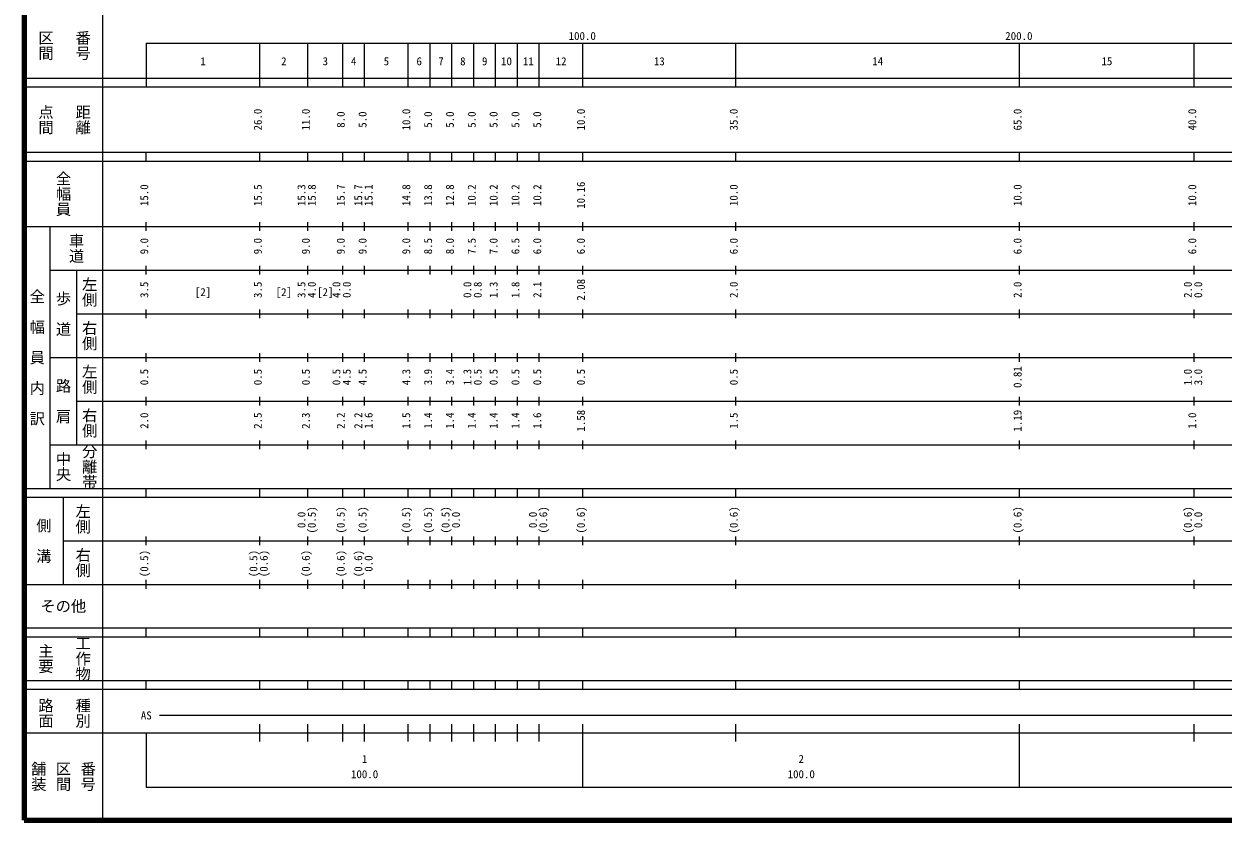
# Model space of a CAD drawing. Units: millimetres at full size, sheet at 1:1000; details may follow other scales. Extents: x 40000 to 680000, y 20000 to 380000.
# Drawn here: x 40000 to 314818, y 20000 to 202409 of the extents above; entities that cross this region are included whole.
import ezdxf
from ezdxf.enums import TextEntityAlignment as Align

# ---------------------------------------------------------------- set-up
doc = ezdxf.new("R2010")
doc.units = ezdxf.units.MM
doc.header["$LTSCALE"] = 1000
doc.layers.add('M-TTL', color=2, linetype='Continuous', lineweight=140)
doc.layers.add('M-TTL-BAND', color=7, linetype='Continuous', lineweight=25)
doc.styles.add('@ＭＳ ゴシック', font='')
doc.styles.add('ＭＳ ゴシック', font='')
doc.styles.get('@ＭＳ ゴシック').set_extended_font_data('@MS Gothic')
doc.styles.get('ＭＳ ゴシック').set_extended_font_data('MS Gothic')

msp = doc.modelspace()

# ---------------------------------------------------------------- linework, layer by layer
at = {"layer": 'M-TTL'}
for p, q in [((40000, 380000), (40000, 20000)), ((40000, 20000), (680000, 20000))]:
    msp.add_line(p, q, dxfattribs=at)
at = {"layer": 'M-TTL-BAND'}
for p, q in [((58000, 370000), (58000, 20000)), ((68000, 198000), (579000, 198000)), ((68000, 198000), (68000, 188000)), ((94000, 188000), (94000, 198000)), ((105000, 188000), (105000, 198000)), ((113000, 188000), (113000, 198000)), ((118000, 188000), (118000, 198000)), ((128000, 188000), (128000, 198000)), ((133000, 188000), (133000, 198000)), ((138000, 188000), (138000, 198000)), ((143000, 188000), (143000, 198000)), ((148000, 188000), (148000, 198000)), ((153000, 188000), (153000, 198000)), ((158000, 188000), (158000, 198000)), ((168000, 188000), (168000, 198000)), ((203000, 188000), (203000, 198000)), ((268000, 188000), (268000, 198000)), ((308000, 188000), (308000, 198000)), ((40000, 190000), (579000, 190000)), ((40000, 188000), (579000, 188000)), ((40000, 173000), (579000, 173000)), ((40000, 171000), (579000, 171000)), ((68000, 171000), (68000, 173000)), ((94000, 171000), (94000, 173000)), ((105000, 171000), (105000, 173000)), ((113000, 171000), (113000, 173000)), ((118000, 171000), (118000, 173000)), ((128000, 171000), (128000, 173000)), ((133000, 171000), (133000, 173000)), ((138000, 171000), (138000, 173000)), ((143000, 171000), (143000, 173000)), ((148000, 171000), (148000, 173000)), ((153000, 171000), (153000, 173000)), ((158000, 171000), (158000, 173000)), ((168000, 171000), (168000, 173000)), ((203000, 171000), (203000, 173000)), ((268000, 171000), (268000, 173000)), ((308000, 171000), (308000, 173000)), ((68000, 155000), (68000, 157000)), ((94000, 155000), (94000, 157000)), ((105000, 155000), (105000, 157000)), ((113000, 155000), (113000, 157000)), ((118000, 155000), (118000, 157000)), ((128000, 155000), (128000, 157000)), ((133000, 155000), (133000, 157000)), ((138000, 155000), (138000, 157000)), ((143000, 155000), (143000, 157000)), ((148000, 155000), (148000, 157000)), ((153000, 155000), (153000, 157000)), ((158000, 155000), (158000, 157000)), ((168000, 155000), (168000, 157000)), ((203000, 155000), (203000, 157000)), ((268000, 155000), (268000, 157000)), ((308000, 155000), (308000, 157000)), ((40000, 156000), (579000, 156000)), ((46000, 96000), (46000, 156000)), ((46000, 146000), (579000, 146000)), ((52000, 146000), (52000, 106000)), ((68000, 145000), (68000, 147000)), ((94000, 145000), (94000, 147000)), ((105000, 145000), (105000, 147000)), ((113000, 145000), (113000, 147000)), ((118000, 145000), (118000, 147000)), ((128000, 145000), (128000, 147000)), ((133000, 145000), (133000, 147000)), ((138000, 145000), (138000, 147000)), ((143000, 145000), (143000, 147000)), ((148000, 145000), (148000, 147000)), ((153000, 145000), (153000, 147000)), ((158000, 145000), (158000, 147000)), ((168000, 145000), (168000, 147000)), ((203000, 145000), (203000, 147000)), ((268000, 145000), (268000, 147000)), ((308000, 145000), (308000, 147000)), ((52000, 136000), (579000, 136000)), ((68000, 135000), (68000, 137000)), ((94000, 135000), (94000, 137000)), ((105000, 135000), (105000, 137000)), ((113000, 135000), (113000, 137000)), ((118000, 135000), (118000, 137000)), ((128000, 135000), (128000, 137000)), ((133000, 135000), (133000, 137000)), ((138000, 135000), (138000, 137000)), ((143000, 135000), (143000, 137000)), ((148000, 135000), (148000, 137000)), ((153000, 135000), (153000, 137000)), ((158000, 135000), (158000, 137000)), ((168000, 135000), (168000, 137000)), ((203000, 135000), (203000, 137000)), ((268000, 135000), (268000, 137000)), ((308000, 135000), (308000, 137000)), ((68000, 125000), (68000, 127000)), ((94000, 125000), (94000, 127000)), ((105000, 125000), (105000, 127000)), ((113000, 125000), (113000, 127000)), ((118000, 125000), (118000, 127000)), ((128000, 125000), (128000, 127000)), ((133000, 125000), (133000, 127000)), ((138000, 125000), (138000, 127000)), ((143000, 125000), (143000, 127000)), ((148000, 125000), (148000, 127000)), ((153000, 125000), (153000, 127000)), ((158000, 125000), (158000, 127000)), ((168000, 125000), (168000, 127000)), ((203000, 125000), (203000, 127000)), ((268000, 125000), (268000, 127000)), ((308000, 125000), (308000, 127000)), ((46000, 126000), (579000, 126000)), ((52000, 116000), (579000, 116000)), ((68000, 115000), (68000, 117000)), ((94000, 115000), (94000, 117000)), ((105000, 115000), (105000, 117000)), ((113000, 115000), (113000, 117000)), ((118000, 115000), (118000, 117000)), ((128000, 115000), (128000, 117000)), ((133000, 115000), (133000, 117000)), ((138000, 115000), (138000, 117000)), ((143000, 115000), (143000, 117000)), ((148000, 115000), (148000, 117000)), ((153000, 115000), (153000, 117000)), ((158000, 115000), (158000, 117000)), ((168000, 115000), (168000, 117000)), ((203000, 115000), (203000, 117000)), ((268000, 115000), (268000, 117000)), ((308000, 115000), (308000, 117000)), ((46000, 106000), (579000, 106000)), ((68000, 105000), (68000, 107000)), ((94000, 105000), (94000, 107000)), ((105000, 105000), (105000, 107000)), ((113000, 105000), (113000, 107000)), ((118000, 105000), (118000, 107000)), ((128000, 105000), (128000, 107000)), ((133000, 105000), (133000, 107000)), ((138000, 105000), (138000, 107000)), ((143000, 105000), (143000, 107000)), ((148000, 105000), (148000, 107000)), ((153000, 105000), (153000, 107000)), ((158000, 105000), (158000, 107000)), ((168000, 105000), (168000, 107000)), ((203000, 105000), (203000, 107000)), ((268000, 105000), (268000, 107000)), ((308000, 105000), (308000, 107000)), ((40000, 96000), (579000, 96000)), ((40000, 94000), (579000, 94000)), ((49000, 94000), (49000, 74000)), ((68000, 94000), (68000, 96000)), ((94000, 94000), (94000, 96000)), ((105000, 94000), (105000, 96000)), ((113000, 94000), (113000, 96000)), ((118000, 94000), (118000, 96000)), ((128000, 94000), (128000, 96000)), ((133000, 94000), (133000, 96000)), ((138000, 94000), (138000, 96000)), ((143000, 94000), (143000, 96000)), ((148000, 94000), (148000, 96000)), ((153000, 94000), (153000, 96000)), ((158000, 94000), (158000, 96000)), ((168000, 94000), (168000, 96000)), ((203000, 94000), (203000, 96000)), ((268000, 94000), (268000, 96000)), ((308000, 94000), (308000, 96000)), ((49000, 84000), (579000, 84000)), ((68000, 83000), (68000, 85000)), ((94000, 83000), (94000, 85000)), ((105000, 83000), (105000, 85000)), ((113000, 83000), (113000, 85000)), ((118000, 83000), (118000, 85000)), ((128000, 83000), (128000, 85000)), ((133000, 83000), (133000, 85000)), ((138000, 83000), (138000, 85000)), ((143000, 83000), (143000, 85000)), ((148000, 83000), (148000, 85000)), ((153000, 83000), (153000, 85000)), ((158000, 83000), (158000, 85000)), ((168000, 83000), (168000, 85000)), ((203000, 83000), (203000, 85000)), ((268000, 83000), (268000, 85000)), ((308000, 83000), (308000, 85000)), ((68000, 73000), (68000, 75000)), ((94000, 73000), (94000, 75000)), ((105000, 73000), (105000, 75000)), ((113000, 73000), (113000, 75000)), ((118000, 73000), (118000, 75000)), ((128000, 73000), (128000, 75000)), ((133000, 73000), (133000, 75000)), ((138000, 73000), (138000, 75000)), ((143000, 73000), (143000, 75000)), ((148000, 73000), (148000, 75000)), ((153000, 73000), (153000, 75000)), ((158000, 73000), (158000, 75000)), ((168000, 73000), (168000, 75000)), ((203000, 73000), (203000, 75000)), ((268000, 73000), (268000, 75000)), ((308000, 73000), (308000, 75000)), ((40000, 74000), (579000, 74000)), ((40000, 64000), (579000, 64000)), ((68000, 62000), (68000, 64000)), ((94000, 62000), (94000, 64000)), ((105000, 62000), (105000, 64000)), ((113000, 62000), (113000, 64000)), ((118000, 62000), (118000, 64000)), ((128000, 62000), (128000, 64000)), ((133000, 62000), (133000, 64000)), ((138000, 62000), (138000, 64000)), ((143000, 62000), (143000, 64000)), ((148000, 62000), (148000, 64000)), ((153000, 62000), (153000, 64000)), ((158000, 62000), (158000, 64000)), ((168000, 62000), (168000, 64000)), ((203000, 62000), (203000, 64000)), ((268000, 62000), (268000, 64000)), ((308000, 62000), (308000, 64000)), ((40000, 62000), (579000, 62000)), ((40000, 52000), (579000, 52000)), ((40000, 50000), (579000, 50000)), ((68000, 50000), (68000, 52000)), ((94000, 50000), (94000, 52000)), ((105000, 50000), (105000, 52000)), ((113000, 50000), (113000, 52000)), ((118000, 50000), (118000, 52000)), ((128000, 50000), (128000, 52000)), ((133000, 50000), (133000, 52000)), ((138000, 50000), (138000, 52000)), ((143000, 50000), (143000, 52000)), ((148000, 50000), (148000, 52000)), ((153000, 50000), (153000, 52000)), ((158000, 50000), (158000, 52000)), ((168000, 50000), (168000, 52000)), ((203000, 50000), (203000, 52000)), ((268000, 50000), (268000, 52000)), ((308000, 50000), (308000, 52000)), ((71000, 44000), (565000, 44000)), ((94000, 38000), (94000, 42000)), ((105000, 38000), (105000, 42000)), ((113000, 38000), (113000, 42000)), ((118000, 38000), (118000, 42000)), ((128000, 38000), (128000, 42000)), ((133000, 38000), (133000, 42000)), ((138000, 38000), (138000, 42000)), ((143000, 38000), (143000, 42000)), ((148000, 38000), (148000, 42000)), ((153000, 38000), (153000, 42000)), ((158000, 38000), (158000, 42000)), ((168000, 27500), (168000, 42000)), ((203000, 38000), (203000, 42000)), ((268000, 27500), (268000, 42000)), ((308000, 38000), (308000, 42000)), ((40000, 40000), (579000, 40000)), ((68000, 40000), (68000, 27500)), ((68000, 27500), (579000, 27500))]:
    msp.add_line(p, q, dxfattribs=at)

# ---------------------------------------------------------------- texts
at = {"layer": 'M-TTL-BAND', "style": '@ＭＳ ゴシック'}
for s, p in [('区間', (45000, 197500)), ('番号', (53500, 197500)), ('点間', (45000, 180500)), ('距離', (53500, 180500)), ('全幅員', (49000, 163500)), ('車道', (52000, 151000)), ('左側', (55000, 141000)), ('全\u3000幅\u3000員\u3000内\u3000訳', (43000, 126000)), ('歩\u3000道', (49000, 136000)), ('右側', (55000, 131000)), ('左側', (55000, 121000)), ('路\u3000肩', (49000, 116000)), ('右側', (55000, 111000)), ('分離帯', (55000, 101000)), ('中央', (49000, 101000)), ('左側', (53500, 89000)), ('側\u3000溝', (44500, 84000)), ('右側', (53500, 79000)), ('工作物', (53500, 57000)), ('主要', (45000, 57000)), ('路面', (45000, 44500)), ('種別', (53500, 44500)), ('舗装', (43333, 30000)), ('区間', (49000, 30000)), ('番号', (54667, 30000))]:
    msp.add_text(s, height=2566, rotation=270, dxfattribs=at).set_placement(p, align=Align.MIDDLE_CENTER)
at = {"layer": 'M-TTL-BAND', "style": 'ＭＳ ゴシック'}
for s, p in [('100.0', (167844, 198195)), ('200.0', (267844, 198195)), ('1', (81000, 192405)), ('2', (99500, 192405)), ('3', (109000, 192405)), ('4', (115500, 192405)), ('5', (123000, 192405)), ('6', (130500, 192405)), ('7', (135500, 192405)), ('8', (140500, 192405)), ('9', (145500, 192405)), ('10', (150500, 192405)), ('11', (155500, 192405)), ('12', (163000, 192405)), ('13', (185500, 192405)), ('14', (235500, 192405)), ('15', (288000, 192405)), ('[2]', (81000, 139500)), ('[2]', (99500, 139500)), ('[2]', (109000, 139500)), ('AS', (68000, 42500)), ('1', (118000, 32523)), ('2', (218000, 32523)), ('100.0', (118000, 29033)), ('100.0', (218000, 29033))]:
    msp.add_text(s, height=1833, dxfattribs=at).set_placement(p, align=Align.BOTTOM_CENTER)
for s, p in [('26.0', (95000, 180500)), ('11.0', (106000, 180500)), ('8.0', (114000, 180500)), ('5.0', (119000, 180500)), ('10.0', (129000, 180500)), ('5.0', (134000, 180500)), ('5.0', (139000, 180500)), ('5.0', (144000, 180500)), ('5.0', (149000, 180500)), ('5.0', (154000, 180500)), ('5.0', (159000, 180500)), ('10.0', (169000, 180500)), ('35.0', (204000, 180500)), ('65.0', (269000, 180500)), ('40.0', (309000, 180500)), ('15.0', (69000, 163174)), ('15.5', (95000, 163174)), ('15.3', (105000, 163174)), ('15.8', (107370, 163174)), ('15.7', (114000, 163174)), ('15.7', (118000, 163174)), ('15.1', (120370, 163174)), ('14.8', (129000, 163174)), ('13.8', (134000, 163174)), ('12.8', (139000, 163174)), ('10.2', (144000, 163174)), ('10.2', (149000, 163174)), ('10.2', (154000, 163174)), ('10.2', (159000, 163174)), ('10.16', (169000, 163174)), ('10.0', (204000, 163174)), ('10.0', (269000, 163174)), ('10.0', (309000, 163174)), ('9.0', (69000, 151500)), ('9.0', (95000, 151500)), ('9.0', (106000, 151500)), ('9.0', (114000, 151500)), ('9.0', (119000, 151500)), ('9.0', (129000, 151500)), ('8.5', (134000, 151500)), ('8.0', (139000, 151500)), ('7.5', (144000, 151500)), ('7.0', (149000, 151500)), ('6.5', (154000, 151500)), ('6.0', (159000, 151500)), ('6.0', (169000, 151500)), ('6.0', (204000, 151500)), ('6.0', (269000, 151500)), ('6.0', (309000, 151500)), ('3.5', (69000, 141500)), ('3.5', (95000, 141500)), ('3.5', (105000, 141500)), ('4.0', (107370, 141500)), ('4.0', (113000, 141500)), ('0.0', (115370, 141500)), ('0.0', (143000, 141500)), ('0.8', (145370, 141500)), ('1.3', (149000, 141500)), ('1.8', (154000, 141500)), ('2.1', (159000, 141500)), ('2.08', (169000, 141500)), ('2.0', (204000, 141500)), ('2.0', (269000, 141500)), ('2.0', (308000, 141500)), ('0.0', (310370, 141500)), ('0.81', (269000, 121500)), ('0.5', (69000, 121500)), ('0.5', (95000, 121500)), ('0.5', (106000, 121500)), ('0.5', (113000, 121500)), ('4.5', (115370, 121500)), ('4.5', (119000, 121500)), ('4.3', (129000, 121500)), ('3.9', (134000, 121500)), ('3.4', (139000, 121500)), ('1.3', (143000, 121500)), ('0.5', (145370, 121500)), ('0.5', (149000, 121500)), ('0.5', (154000, 121500)), ('0.5', (159000, 121500)), ('0.5', (169000, 121500)), ('0.5', (204000, 121500)), ('1.0', (308000, 121500)), ('3.0', (310370, 121500)), ('2.0', (69000, 111500)), ('2.5', (95000, 111500)), ('2.3', (106000, 111500)), ('2.2', (114000, 111500)), ('2.2', (118000, 111500)), ('1.6', (120370, 111500)), ('1.5', (129000, 111500)), ('1.4', (134000, 111500)), ('1.4', (139000, 111500)), ('1.4', (144000, 111500)), ('1.4', (149000, 111500)), ('1.4', (154000, 111500)), ('1.6', (159000, 111500)), ('1.58', (169000, 111500)), ('1.5', (204000, 111500)), ('1.19', (269000, 111500)), ('1.0', (309000, 111500)), ('(0.5)', (107370, 88764)), ('(0.5)', (114000, 88764)), ('(0.5)', (119000, 88764)), ('(0.5)', (129000, 88764)), ('(0.5)', (134000, 88764)), ('(0.5)', (138000, 88764)), ('(0.6)', (160370, 88764)), ('(0.6)', (169000, 88764)), ('(0.6)', (204000, 88764)), ('(0.6)', (269000, 88764)), ('(0.6)', (308000, 88764)), ('0.0', (105000, 88764)), ('0.0', (140370, 88764)), ('0.0', (158000, 88764)), ('0.0', (310370, 88764)), ('(0.5)', (69000, 78764)), ('(0.5)', (94000, 78764)), ('(0.6)', (96370, 78764)), ('(0.6)', (106000, 78764)), ('(0.6)', (114000, 78764)), ('(0.6)', (118000, 78764)), ('0.0', (120370, 78764))]:
    msp.add_text(s, height=1833, rotation=90, dxfattribs=at).set_placement(p, align=Align.BOTTOM_CENTER)
msp.add_text('その他', height=2566, dxfattribs=at).set_placement((49000, 69000), align=Align.MIDDLE_CENTER)

doc.saveas('drawing.dxf')
